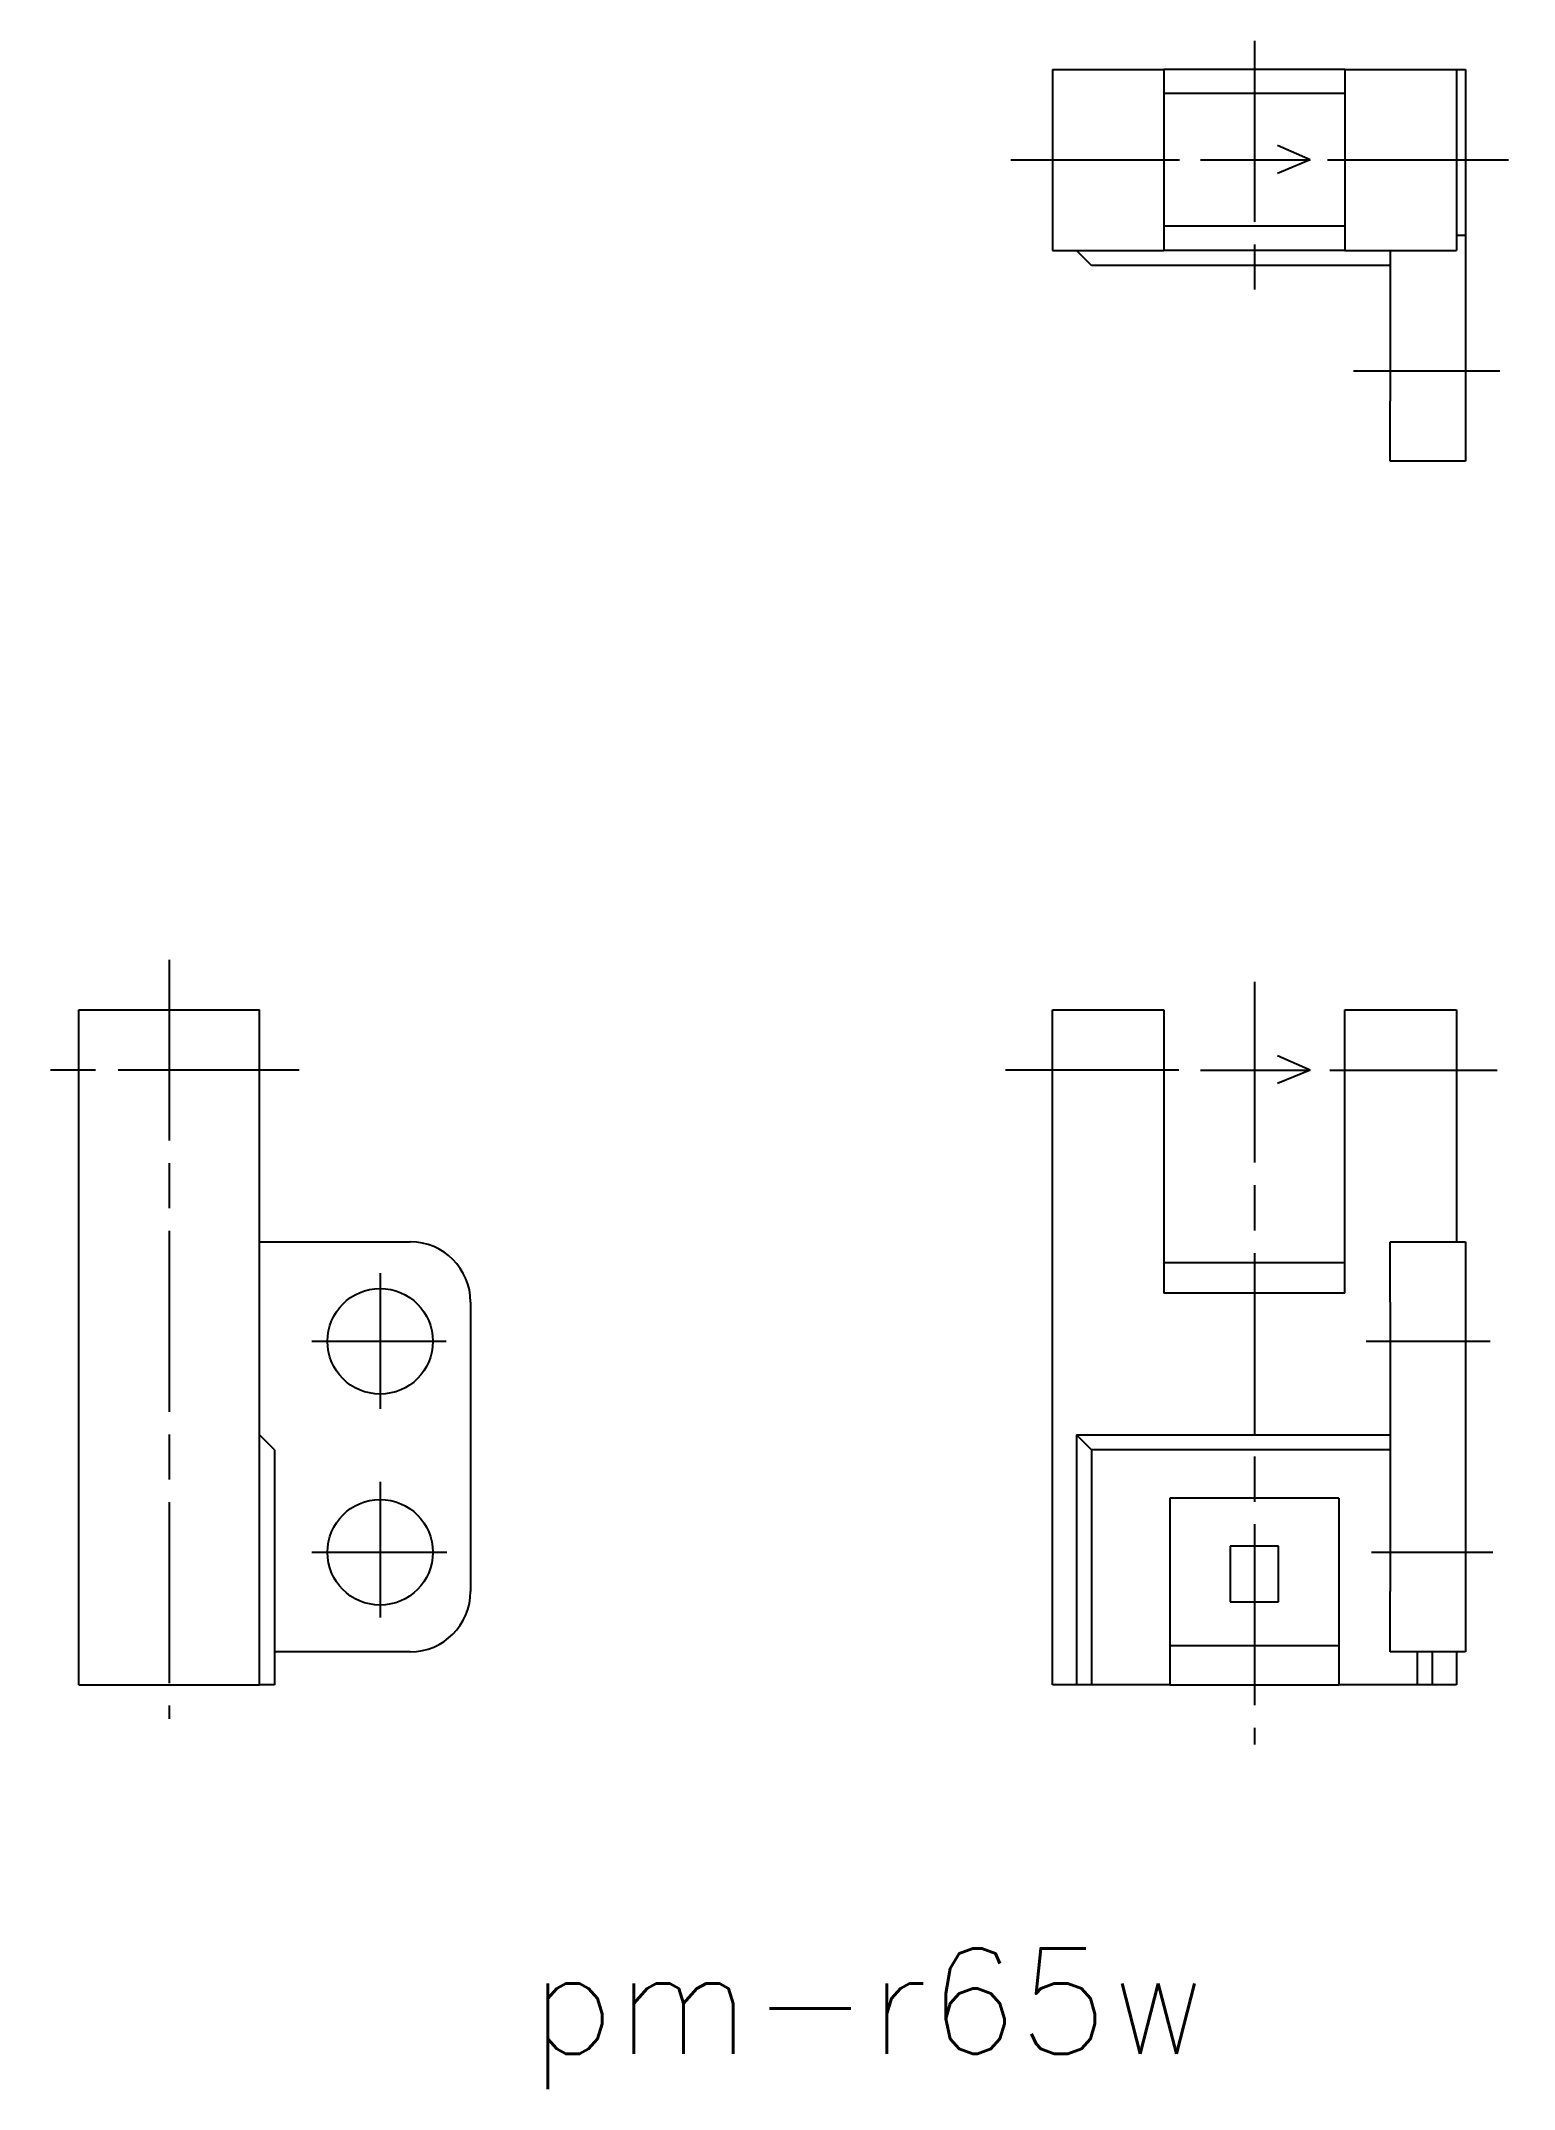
# Model space of a CAD drawing. Extents: x 72.2 to 121.1, y 130.3 to 198.2.
import ezdxf

# ---------------------------------------------------------------- set-up
doc = ezdxf.new("R2010")
doc.units = 0
doc.linetypes.add('AM_ISO08W050X2', pattern=[9, 6, -0.75, 1.5, -0.75])
doc.layers.get('0').update_dxf_attribs({"linetype": 'CONTINUOUS'})
doc.styles.get("Standard").update_dxf_attribs({"font": 'txt', "bigfont": 'bigfont'})

# ---------------------------------------------------------------- blocks, each defined once
blk = doc.blocks.new('*U3')
at = {"color": 2, "linetype": 'AM_ISO08W050X2'}
blk.add_text('pm-r65w', height=3.5, dxfattribs=at).set_placement((88.411, 131.45))

msp = doc.modelspace()

# ---------------------------------------------------------------- linework, layer by layer
at = {"color": 4, "linetype": 'AM_ISO08W050X2'}
for p, q in [((112.449, 198.238), (112.449, 189.86)), ((104.371, 194.291), (109.964, 194.291)), ((114.878, 194.291), (121.063, 194.291)), ((115.742, 187.291), (120.59, 187.291)), ((76.451, 167.755), (76.451, 142.571)), ((112.449, 167.021), (112.449, 141.719)), ((80.761, 164.092), (72.2, 164.092)), ((109.944, 164.092), (104.198, 164.092)), ((114.948, 164.092), (120.505, 164.092)), ((83.451, 157.356), (83.451, 152.853)), ((81.182, 155.092), (85.645, 155.092)), ((116.163, 155.092), (120.267, 155.092)), ((83.451, 150.433), (83.451, 145.929)), ((81.182, 148.092), (85.665, 148.092)), ((116.336, 148.092), (120.364, 148.092))]:
    msp.add_line(p, q, dxfattribs=at)
at = {"color": 7, "linetype": 'CONTINUOUS'}
for p, q in [((105.749, 197.291), (109.449, 197.291)), ((105.749, 197.291), (105.749, 191.291)), ((109.449, 197.291), (109.449, 191.291)), ((115.449, 197.291), (109.449, 197.291)), ((115.449, 197.291), (115.449, 191.291)), ((115.449, 197.291), (119.149, 197.291)), ((119.149, 197.291), (119.149, 191.291)), ((119.149, 197.291), (119.449, 197.291)), ((119.449, 197.291), (119.449, 191.791)), ((115.449, 196.491), (109.449, 196.491)), ((115.449, 192.091), (109.449, 192.091)), ((119.149, 191.791), (119.449, 191.791)), ((119.449, 191.791), (119.449, 186.291)), ((105.749, 191.291), (109.449, 191.291)), ((107.049, 190.791), (106.549, 191.291)), ((115.449, 191.291), (109.449, 191.291)), ((115.449, 191.291), (119.149, 191.291)), ((116.949, 191.291), (116.949, 186.291)), ((116.949, 190.791), (107.049, 190.791)), ((116.949, 184.291), (116.949, 186.291)), ((119.449, 186.291), (119.449, 184.291)), ((119.449, 184.291), (116.949, 184.291)), ((73.451, 143.692), (73.451, 166.092)), ((73.451, 166.092), (79.451, 166.092)), ((79.451, 143.692), (79.451, 166.092)), ((105.749, 143.692), (105.749, 166.092)), ((105.749, 166.092), (109.449, 166.092)), ((109.449, 166.092), (109.449, 156.692)), ((115.449, 156.692), (115.449, 166.092)), ((115.449, 166.092), (119.149, 166.092)), ((119.149, 166.092), (119.149, 158.392)), ((79.451, 158.392), (84.451, 158.392)), ((116.949, 158.392), (119.449, 158.392)), ((116.949, 156.392), (116.949, 158.392)), ((119.449, 158.392), (119.449, 156.392)), ((115.449, 157.692), (109.449, 157.692)), ((86.451, 156.392), (86.451, 146.792)), ((115.449, 156.692), (109.449, 156.692)), ((116.949, 156.392), (116.949, 146.792)), ((119.449, 156.392), (119.449, 146.792)), ((79.951, 151.492), (79.451, 151.992)), ((106.549, 151.992), (106.549, 143.692)), ((107.049, 151.492), (106.549, 151.992)), ((106.549, 151.992), (116.949, 151.992)), ((79.951, 151.492), (79.951, 143.692)), ((107.049, 151.492), (107.049, 143.692)), ((116.949, 151.492), (107.049, 151.492)), ((115.249, 149.892), (109.649, 149.892)), ((109.649, 149.892), (109.649, 143.692)), ((115.249, 149.892), (115.249, 143.692)), ((113.249, 148.292), (111.649, 148.292)), ((111.649, 148.292), (111.649, 146.452)), ((113.249, 146.452), (113.249, 148.292)), ((116.949, 144.792), (116.949, 146.792)), ((119.449, 146.792), (119.449, 144.792)), ((111.649, 146.452), (113.249, 146.452)), ((84.451, 144.792), (79.951, 144.792)), ((115.249, 144.992), (109.649, 144.992)), ((119.449, 144.792), (116.949, 144.792)), ((117.849, 144.792), (117.849, 143.692)), ((118.349, 144.792), (118.349, 143.692)), ((119.149, 144.792), (119.149, 143.692)), ((73.451, 143.692), (79.451, 143.692)), ((79.951, 143.692), (79.451, 143.692)), ((106.549, 143.692), (105.749, 143.692)), ((107.049, 143.692), (106.549, 143.692)), ((109.649, 143.692), (107.049, 143.692)), ((109.649, 143.692), (115.249, 143.692)), ((117.849, 143.692), (115.249, 143.692)), ((118.349, 143.692), (117.849, 143.692)), ((119.149, 143.692), (118.349, 143.692))]:
    msp.add_line(p, q, dxfattribs=at)
at = {"color": 2}
for p, q in [((114.304, 194.291), (113.22, 194.768)), ((110.665, 194.291), (114.304, 194.291)), ((114.304, 194.291), (113.22, 193.843)), ((114.304, 164.092), (113.22, 164.569)), ((110.665, 164.092), (114.304, 164.092)), ((114.304, 164.092), (113.22, 163.644))]:
    msp.add_line(p, q, dxfattribs=at)
at = {"color": 7, "linetype": 'CONTINUOUS'}
for centre in [(83.451, 155.092), (83.451, 148.092)]:
    msp.add_circle(centre, 1.75, dxfattribs=at)
for centre, start, end in [((84.451, 156.392), 0, 90), ((84.451, 146.792), 270, 0)]:
    msp.add_arc(centre, 2, start, end, dxfattribs=at)

# ---------------------------------------------------------------- block references
at = {"color": 4, "linetype": 'AM_ISO08W050X2'}
msp.add_blockref('*U3', (0, 0), dxfattribs=at)

doc.saveas('drawing.dxf')
